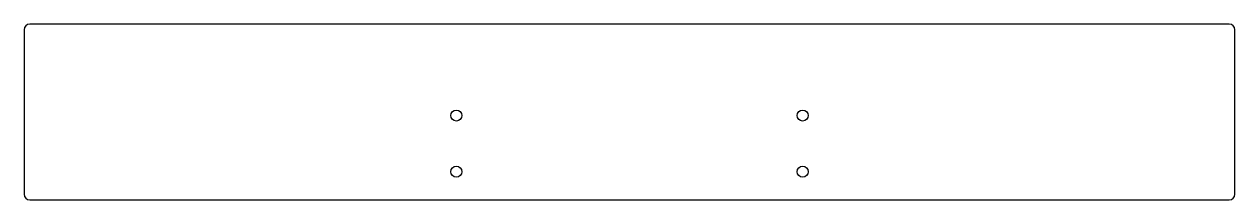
# Model space of a CAD drawing. Header units: inches. Extents: x -14.1 to 2.9, y -1.7 to 0.7.
import ezdxf

# ---------------------------------------------------------------- set-up
doc = ezdxf.new("R2010")
doc.units = ezdxf.units.IN
doc.header["$MEASUREMENT"] = 0

msp = doc.modelspace()

# ---------------------------------------------------------------- linework, layer by layer
at = {"color": 7, "linetype": 'Continuous', "lineweight": 25}
for p, q in [((2.799, 0.717), (-13.973, 0.717)), ((-14.051, 0.638), (-14.051, -1.665)), ((2.878, -1.665), (2.878, 0.638)), ((-13.973, -1.744), (2.799, -1.744))]:
    msp.add_line(p, q, dxfattribs=at)
for centre in [(-8.008, -0.563), (-3.166, -0.563), (-8.008, -1.35), (-3.166, -1.35)]:
    msp.add_circle(centre, 0.0768, dxfattribs=at)
for centre, start, end in [((-13.973, 0.638), 90, 180), ((2.799, 0.638), 0, 90), ((-13.973, -1.665), 180, 270), ((2.799, -1.665), 270, 0)]:
    msp.add_arc(centre, 0.0787, start, end, dxfattribs=at)

doc.saveas('drawing.dxf')
